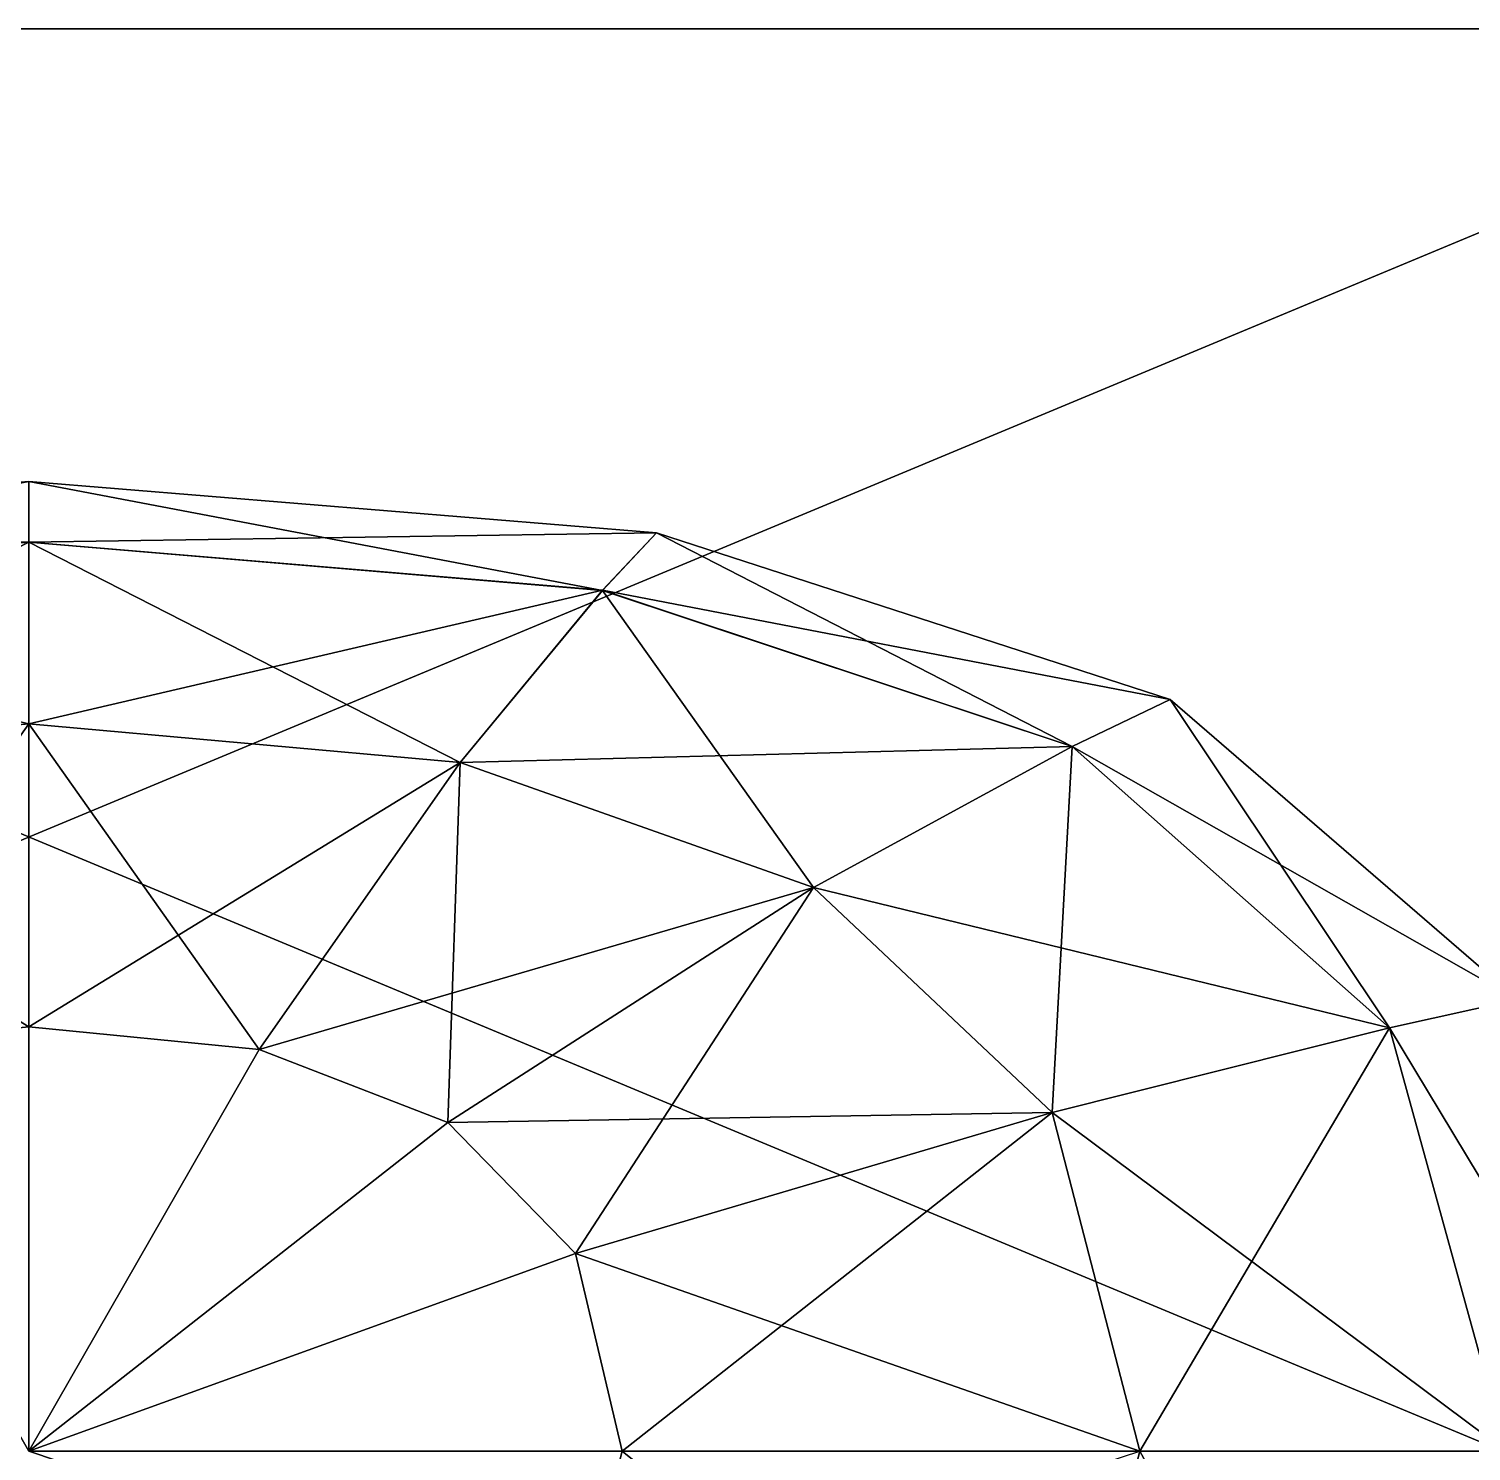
# Model space of a CAD drawing. Header units: metres. Extents: x -0.98 to 0.98, y -0.47 to 1.2.
# Drawn here: x 0 to 0.4462, y 0.5 to 0.94 of the extents above; entities that cross this region are included whole.
import ezdxf

# ---------------------------------------------------------------- set-up
doc = ezdxf.new("R2010")
doc.units = ezdxf.units.M

msp = doc.modelspace()

# ---------------------------------------------------------------- linework, layer by layer
at = {"layer": 'Cube'}
for points in [[(-0.6, 0.94, 0.1), (0.6, 0.44, 0.1), (-0.6, 0.44, 0.1)], [(-0.6, 0.94, 0.1), (0.6, 0.94, 0.1), (0.6, 0.44, 0.1)], [(0.6, 0.94, -0.1), (-0.6, 0.94, 0.1), (-0.6, 0.94, -0.1)], [(0.6, 0.94, -0.1), (0.6, 0.94, 0.1), (-0.6, 0.94, 0.1)], [(-0.6, 0.44, -0.1), (0.6, 0.94, -0.1), (-0.6, 0.94, -0.1)], [(-0.6, 0.44, -0.1), (0.6, 0.44, -0.1), (0.6, 0.94, -0.1)]]:
    msp.add_3dface(points, dxfattribs=at)
at = {"layer": 'Sphere'}
for points in [[(-0.17746, 0.76631, 0.121), (-0.19414, 0.78406, 0.1), (0, 0.8, 0.1)], [(-0.19414, 0.78406, 0.1), (0, 0.78124, 0.079), (0, 0.8, 0.1)], [(-0.17746, 0.76631, 0.121), (0, 0.8, 0.1), (0, 0.78125, 0.121)], [(0, 0.78125, 0.121), (0, 0.8, 0.1), (0.19414, 0.78406, 0.1)], [(0, 0.8, 0.1), (0.17745, 0.7663, 0.079), (0.19414, 0.78406, 0.1)], [(0, 0.8, 0.1), (0, 0.78124, 0.079), (0.17745, 0.7663, 0.079)], [(-0.19414, 0.78406, 0.1), (-0.17745, 0.7663, 0.079), (0, 0.78124, 0.079)], [(-0.13347, 0.71305, 0.13672), (-0.17746, 0.76631, 0.121), (0, 0.78125, 0.121)], [(-0.17745, 0.7663, 0.079), (0, 0.72498, 0.06328), (0, 0.78124, 0.079)], [(-0.13347, 0.71305, 0.13672), (0, 0.78125, 0.121), (0, 0.725, 0.13672)], [(0, 0.78125, 0.121), (0.19414, 0.78406, 0.1), (0.17746, 0.76631, 0.121)], [(0, 0.725, 0.13672), (0, 0.78125, 0.121), (0.17746, 0.76631, 0.121)], [(0, 0.78124, 0.079), (0.13346, 0.71303, 0.06328), (0.17745, 0.7663, 0.079)], [(0, 0.78124, 0.079), (0, 0.72498, 0.06328), (0.13346, 0.71303, 0.06328)], [(0.19414, 0.78406, 0.1), (0.17745, 0.7663, 0.079), (0.32277, 0.71796, 0.079)], [(0.17746, 0.76631, 0.121), (0.19414, 0.78406, 0.1), (0.35313, 0.7325, 0.1)], [(0.19414, 0.78406, 0.1), (0.32277, 0.71796, 0.079), (0.35313, 0.7325, 0.1)], [(-0.17745, 0.7663, 0.079), (-0.13346, 0.71303, 0.06328), (0, 0.72498, 0.06328)], [(0, 0.725, 0.13672), (0.17746, 0.76631, 0.121), (0.13347, 0.71305, 0.13672)], [(0.17745, 0.7663, 0.079), (0.13346, 0.71303, 0.06328), (0.24276, 0.67436, 0.06328)], [(0.13347, 0.71305, 0.13672), (0.17746, 0.76631, 0.121), (0.32278, 0.71797, 0.121)], [(0.17745, 0.7663, 0.079), (0.24276, 0.67436, 0.06328), (0.32277, 0.71796, 0.079)], [(0.17746, 0.76631, 0.121), (0.35313, 0.7325, 0.1), (0.32278, 0.71797, 0.121)], [(0.35313, 0.7325, 0.1), (0.32277, 0.71796, 0.079), (0.42096, 0.63095, 0.079)], [(0.32278, 0.71797, 0.121), (0.35313, 0.7325, 0.1), (0.46055, 0.63969, 0.1)], [(0.35313, 0.7325, 0.1), (0.42096, 0.63095, 0.079), (0.46055, 0.63969, 0.1)], [(-0.07129, 0.62428, 0.14658), (-0.13347, 0.71305, 0.13672), (0, 0.725, 0.13672)], [(-0.13346, 0.71303, 0.06328), (0, 0.63123, 0.05342), (0, 0.72498, 0.06328)], [(-0.07129, 0.62428, 0.14658), (0, 0.725, 0.13672), (0, 0.63125, 0.14658)], [(0, 0.63125, 0.14658), (0, 0.725, 0.13672), (0.13347, 0.71305, 0.13672)], [(0, 0.72498, 0.06328), (0.07127, 0.62425, 0.05342), (0.13346, 0.71303, 0.06328)], [(0, 0.72498, 0.06328), (0, 0.63123, 0.05342), (0.07127, 0.62425, 0.05342)], [(0.13347, 0.71305, 0.13672), (0.32278, 0.71797, 0.121), (0.24277, 0.67438, 0.13672)], [(0.32277, 0.71796, 0.079), (0.24276, 0.67436, 0.06328), (0.3166, 0.60476, 0.06328)], [(0.24277, 0.67438, 0.13672), (0.32278, 0.71797, 0.121), (0.42097, 0.63096, 0.121)], [(0.32277, 0.71796, 0.079), (0.3166, 0.60476, 0.06328), (0.42096, 0.63095, 0.079)], [(0.32278, 0.71797, 0.121), (0.46055, 0.63969, 0.1), (0.42097, 0.63096, 0.121)], [(-0.13346, 0.71303, 0.06328), (-0.07127, 0.62425, 0.05342), (0, 0.63123, 0.05342)], [(0, 0.63125, 0.14658), (0.13347, 0.71305, 0.13672), (0.07129, 0.62428, 0.14658)], [(0.13346, 0.71303, 0.06328), (0.07127, 0.62425, 0.05342), (0.12964, 0.6017, 0.05342)], [(0.07129, 0.62428, 0.14658), (0.13347, 0.71305, 0.13672), (0.24277, 0.67438, 0.13672)], [(0.13346, 0.71303, 0.06328), (0.12964, 0.6017, 0.05342), (0.24276, 0.67436, 0.06328)], [(0.07129, 0.62428, 0.14658), (0.24277, 0.67438, 0.13672), (0.12966, 0.60172, 0.14658)], [(0.24276, 0.67436, 0.06328), (0.12964, 0.6017, 0.05342), (0.16908, 0.5611, 0.05342)], [(0.12966, 0.60172, 0.14658), (0.24277, 0.67438, 0.13672), (0.31663, 0.60477, 0.13672)], [(0.24276, 0.67436, 0.06328), (0.16908, 0.5611, 0.05342), (0.3166, 0.60476, 0.06328)], [(0.24277, 0.67438, 0.13672), (0.42097, 0.63096, 0.121), (0.31663, 0.60477, 0.13672)], [(0.46055, 0.63969, 0.1), (0.42096, 0.63095, 0.079), (0.45702, 0.5, 0.079)], [(0.42097, 0.63096, 0.121), (0.46055, 0.63969, 0.1), (0.5, 0.5, 0.1)], [(0, 0.5, 0.15), (-0.07129, 0.62428, 0.14658), (0, 0.63125, 0.14658)], [(-0.07127, 0.62425, 0.05342), (0, 0.5, 0.05), (0, 0.63123, 0.05342)], [(0, 0.5, 0.15), (0, 0.63125, 0.14658), (0, 0.5, 0.15)], [(0, 0.5, 0.15), (0, 0.63125, 0.14658), (0.07129, 0.62428, 0.14658)], [(0, 0.63123, 0.05342), (0, 0.5, 0.05), (0.07127, 0.62425, 0.05342)], [(0, 0.63123, 0.05342), (0, 0.5, 0.05), (0, 0.5, 0.05)], [(0.42096, 0.63095, 0.079), (0.3166, 0.60476, 0.06328), (0.34372, 0.5, 0.06328)], [(0.31663, 0.60477, 0.13672), (0.42097, 0.63096, 0.121), (0.45703, 0.5, 0.121)], [(0.42096, 0.63095, 0.079), (0.34372, 0.5, 0.06328), (0.45702, 0.5, 0.079)], [(0.42097, 0.63096, 0.121), (0.5, 0.5, 0.1), (0.45703, 0.5, 0.121)], [(-0.07127, 0.62425, 0.05342), (0, 0.5, 0.05), (0, 0.5, 0.05)], [(0, 0.5, 0.15), (0.07129, 0.62428, 0.14658), (0.12966, 0.60172, 0.14658)], [(0, 0.5, 0.15), (0.07129, 0.62428, 0.14658), (0, 0.5, 0.15)], [(0.07127, 0.62425, 0.05342), (0, 0.5, 0.05), (0.12964, 0.6017, 0.05342)], [(0.07127, 0.62425, 0.05342), (0, 0.5, 0.05), (0, 0.5, 0.05)], [(0.12966, 0.60172, 0.14658), (0.31663, 0.60477, 0.13672), (0.16911, 0.56111, 0.14658)], [(0.3166, 0.60476, 0.06328), (0.16908, 0.5611, 0.05342), (0.18356, 0.5, 0.05342)], [(0.16911, 0.56111, 0.14658), (0.31663, 0.60477, 0.13672), (0.34375, 0.5, 0.13672)], [(0.3166, 0.60476, 0.06328), (0.18356, 0.5, 0.05342), (0.34372, 0.5, 0.06328)], [(0.31663, 0.60477, 0.13672), (0.45703, 0.5, 0.121), (0.34375, 0.5, 0.13672)], [(0, 0.5, 0.15), (0.12966, 0.60172, 0.14658), (0.16911, 0.56111, 0.14658)], [(0, 0.5, 0.15), (0.12966, 0.60172, 0.14658), (0, 0.5, 0.15)], [(0.12964, 0.6017, 0.05342), (0, 0.5, 0.05), (0.16908, 0.5611, 0.05342)], [(0.12964, 0.6017, 0.05342), (0, 0.5, 0.05), (0, 0.5, 0.05)], [(0, 0.5, 0.15), (0.16911, 0.56111, 0.14658), (0.1836, 0.5, 0.14658)], [(0, 0.5, 0.15), (0.16911, 0.56111, 0.14658), (0, 0.5, 0.15)], [(0.16908, 0.5611, 0.05342), (0, 0.5, 0.05), (0.18356, 0.5, 0.05342)], [(0.16908, 0.5611, 0.05342), (0, 0.5, 0.05), (0, 0.5, 0.05)], [(0.16911, 0.56111, 0.14658), (0.34375, 0.5, 0.13672), (0.1836, 0.5, 0.14658)], [(0, 0.5, 0.15), (0.16911, 0.44297, 0.14658), (0, 0.5, 0.15)], [(0, 0.5, 0.15), (0.1836, 0.5, 0.14658), (0.16911, 0.44297, 0.14658)], [(0, 0.5, 0.15), (0.1836, 0.5, 0.14658), (0, 0.5, 0.15)], [(0.18356, 0.5, 0.05342), (0, 0.5, 0.05), (0.16908, 0.44298, 0.05342)], [(0.18356, 0.5, 0.05342), (0, 0.5, 0.05), (0, 0.5, 0.05)], [(0.34372, 0.5, 0.06328), (0.18356, 0.5, 0.05342), (0.16908, 0.44298, 0.05342)], [(0.1836, 0.5, 0.14658), (0.31663, 0.39322, 0.13672), (0.16911, 0.44297, 0.14658)], [(0.1836, 0.5, 0.14658), (0.34375, 0.5, 0.13672), (0.31663, 0.39322, 0.13672)], [(0.34375, 0.5, 0.13672), (0.42097, 0.35803, 0.121), (0.31663, 0.39322, 0.13672)], [(0.34375, 0.5, 0.13672), (0.45703, 0.5, 0.121), (0.42097, 0.35803, 0.121)]]:
    msp.add_3dface(points, dxfattribs=at)

doc.saveas('drawing.dxf')
